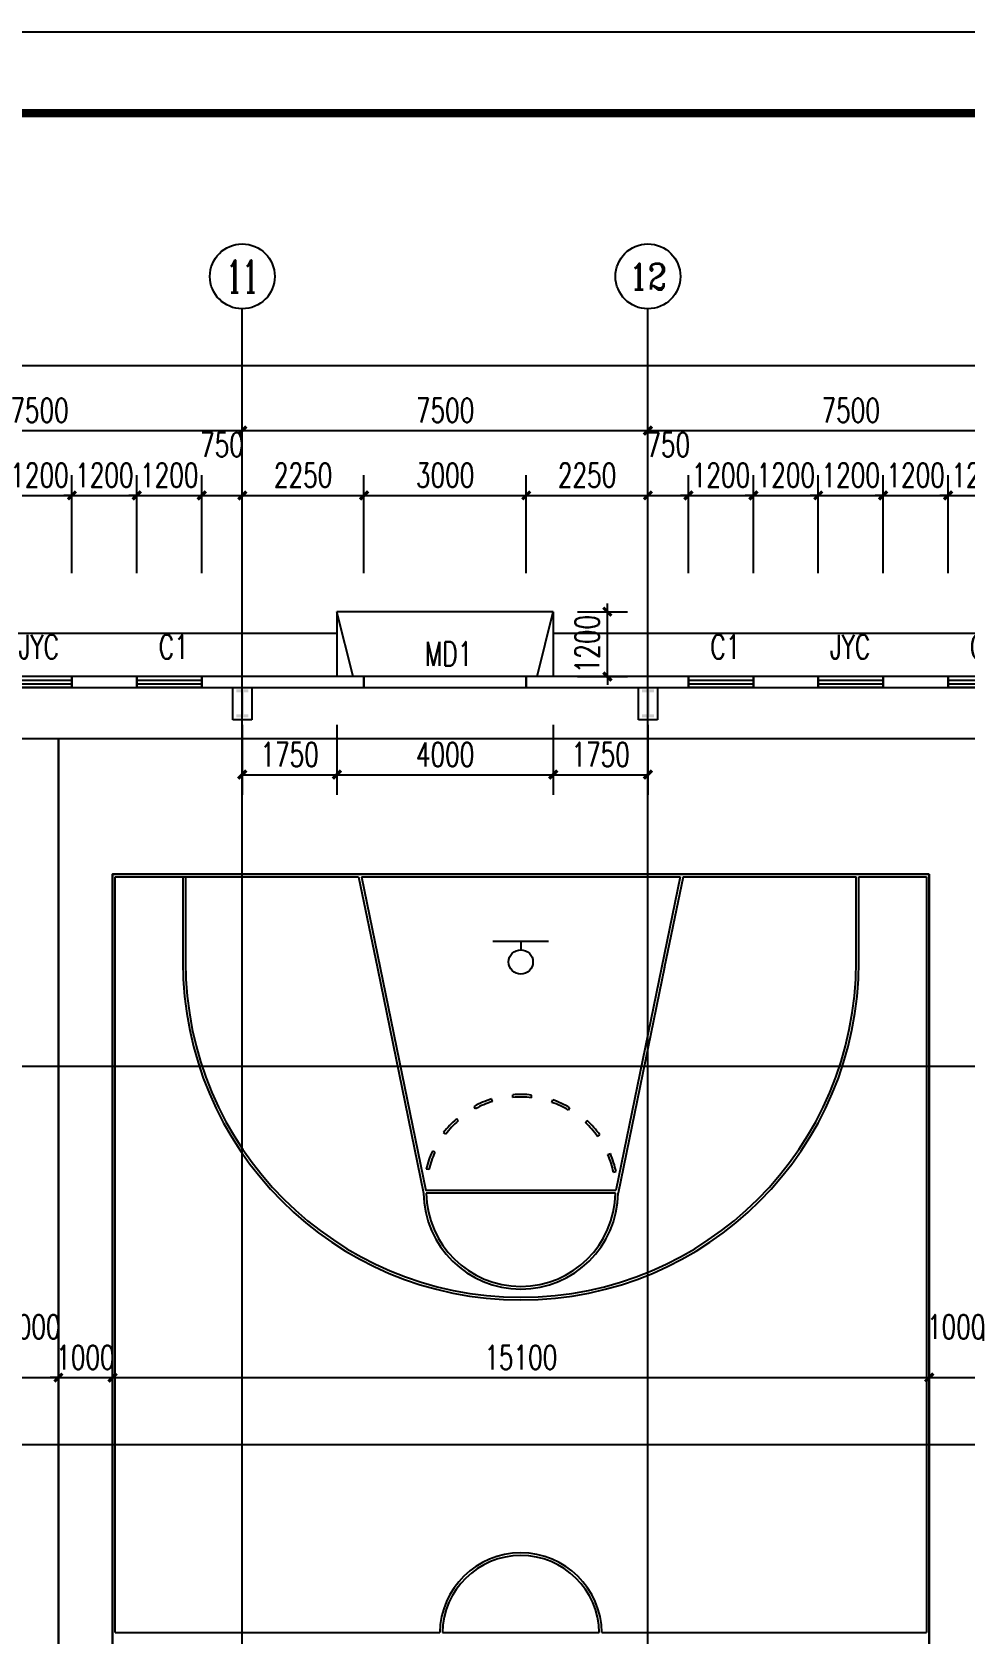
# Model space of a CAD drawing. Extents: x 962303 to 1579583, y -174742 to 224716.
# Drawn here: x 1419835 to 1437085, y 110641 to 140258 of the extents above; entities that cross this region are included whole.
import ezdxf
from ezdxf.enums import TextEntityAlignment as Align

# ---------------------------------------------------------------- set-up
doc = ezdxf.new("R2010")
doc.units = 0
doc.header["$LTSCALE"] = 1000
doc.header["$MEASUREMENT"] = 0
doc.linetypes.add('DASH', pattern=[0.35, 0.25, -0.1])
for name, color, linetype in [('AXIS', 3, 'Continuous'), ('AXIS_TEXT', 7, 'Continuous'), ('DOTE', 1, 'Continuous'), ('GROUND', 2, 'Continuous'), ('PUB_DIM', 3, 'Continuous'), ('PUB_TEXT', 7, 'Continuous'), ('PUB_TITLE', 4, 'Continuous'), ('STAIR', 2, 'Continuous'), ('WALL', 5, 'Continuous'), ('WINDOW', 4, 'Continuous'), ('WINDOW_TEXT', 7, 'Continuous')]:
    doc.layers.add(name, color=color, linetype=linetype)
doc.styles.add('_TCH_AXIS', font='COMPLEX', dxfattribs={"bigfont": 'GBCBIG'})
doc.styles.add('_TCH_DIM_T3', font='SIMPLEX', dxfattribs={"width": 0.705882, "bigfont": 'GBCBIG'})
doc.styles.add('_TCH_WINDOW', font='SIMPLEX', dxfattribs={"bigfont": 'GBCBIG'})
doc.styles.add('COMPLEX', font='COMPLEX')
doc.dimstyles.new('_TCH_ARCH&&150', dxfattribs={"dimtxt": 446.25, "dimasz": 150, "dimexe": 375, "dimexo": 450, "dimgap": 150, "dimtad": 1, "dimdec": 0, "dimzin": 0, "dimdsep": 46, "dimtxsty": '_TCH_DIM_T3', "dimblk": 'ARCHTICK', "dimcen": 0.09, "dimclrt": 7, "dimazin": 2, "dimtfac": 1, "dimtdec": 0, "dimtix": 1, "dimtmove": 2, "dimatfit": 3, "dimfxl": 0, "dimtolj": 1, "dimtzin": 0, "dimarcsym": 0})

# ---------------------------------------------------------------- blocks, each defined once
blk = doc.blocks.new('_ArchTick')
at = {"color": 0, "linetype": 'ByBlock', "const_width": 0.4}
blk.add_lwpolyline([(-0.5, -0.5), (0.5, 0.5)], dxfattribs=at)
blk = doc.blocks.new('*D264')
at = {"layer": 'Defpoints', "color": 0}
for p in [(1429473, 129541), (1430473, 129541), (1429473, 128341)]:
    blk.add_point(p, dxfattribs=at)
at = {"layer": 'PUB_DIM', "color": 0, "lineweight": -2}
for p, q in [((1429923, 129541), (1430848, 129541)), ((1430473, 129541), (1430473, 129691)), ((1430473, 128341), (1430473, 129541)), ((1429923, 128341), (1430848, 128341)), ((1430473, 128341), (1430473, 128191))]:
    blk.add_line(p, q, dxfattribs=at)
at = {"layer": 'PUB_DIM', "color": 0, "lineweight": -2, "xscale": 150, "yscale": 150, "zscale": 150}
for p, rotation in [((1430473, 129541), 270), ((1430473, 128341), 90)]:
    blk.add_blockref('_ArchTick', p, dxfattribs=dict(at, rotation=rotation))
at = {"layer": 'PUB_DIM', "color": 7, "insert": (1430100, 128941), "char_height": 446.2, "attachment_point": 5, "rotation": 90, "style": '_TCH_DIM_T3'}
blk.add_mtext('\\A1;1200', dxfattribs=at)
blk = doc.blocks.new('*D280')
at = {"layer": 'Defpoints', "color": 0}
for p in [(1423723, 127901), (1425473, 127901), (1425473, 126528)]:
    blk.add_point(p, dxfattribs=at)
at = {"layer": 'PUB_DIM', "color": 0, "lineweight": -2}
for p, q in [((1423723, 127451), (1423723, 126153)), ((1425473, 127451), (1425473, 126153)), ((1423723, 126528), (1425473, 126528))]:
    blk.add_line(p, q, dxfattribs=at)
at = {"layer": 'PUB_DIM', "color": 0, "lineweight": -2, "xscale": 150, "yscale": 150, "zscale": 150, "rotation": 180}
blk.add_blockref('_ArchTick', (1423723, 126528), dxfattribs=at)
at = {"layer": 'PUB_DIM', "color": 0, "lineweight": -2, "xscale": 150, "yscale": 150, "zscale": 150}
blk.add_blockref('_ArchTick', (1425473, 126528), dxfattribs=at)
at = {"layer": 'PUB_DIM', "color": 7, "insert": (1424598, 126901), "char_height": 446.2, "attachment_point": 5, "style": '_TCH_DIM_T3'}
blk.add_mtext('\\A1;1750', dxfattribs=at)
blk = doc.blocks.new('*D281')
at = {"layer": 'Defpoints', "color": 0}
for p in [(1425473, 127901), (1429473, 127901), (1429473, 126528)]:
    blk.add_point(p, dxfattribs=at)
at = {"layer": 'PUB_DIM', "color": 0, "lineweight": -2}
for p, q in [((1425473, 127451), (1425473, 126153)), ((1429473, 127451), (1429473, 126153)), ((1425473, 126528), (1429473, 126528))]:
    blk.add_line(p, q, dxfattribs=at)
at = {"layer": 'PUB_DIM', "color": 0, "lineweight": -2, "xscale": 150, "yscale": 150, "zscale": 150, "rotation": 180}
blk.add_blockref('_ArchTick', (1425473, 126528), dxfattribs=at)
at = {"layer": 'PUB_DIM', "color": 0, "lineweight": -2, "xscale": 150, "yscale": 150, "zscale": 150}
blk.add_blockref('_ArchTick', (1429473, 126528), dxfattribs=at)
at = {"layer": 'PUB_DIM', "color": 7, "insert": (1427473, 126901), "char_height": 446.2, "attachment_point": 5, "style": '_TCH_DIM_T3'}
blk.add_mtext('\\A1;4000', dxfattribs=at)
blk = doc.blocks.new('*D282')
at = {"layer": 'Defpoints', "color": 0}
for p in [(1429473, 127901), (1431223, 127901), (1431223, 126528)]:
    blk.add_point(p, dxfattribs=at)
at = {"layer": 'PUB_DIM', "color": 0, "lineweight": -2}
for p, q in [((1429473, 127451), (1429473, 126153)), ((1431223, 127451), (1431223, 126153)), ((1429473, 126528), (1431223, 126528))]:
    blk.add_line(p, q, dxfattribs=at)
at = {"layer": 'PUB_DIM', "color": 0, "lineweight": -2, "xscale": 150, "yscale": 150, "zscale": 150, "rotation": 180}
blk.add_blockref('_ArchTick', (1429473, 126528), dxfattribs=at)
at = {"layer": 'PUB_DIM', "color": 0, "lineweight": -2, "xscale": 150, "yscale": 150, "zscale": 150}
blk.add_blockref('_ArchTick', (1431223, 126528), dxfattribs=at)
at = {"layer": 'PUB_DIM', "color": 7, "insert": (1430348, 126901), "char_height": 446.2, "attachment_point": 5, "style": '_TCH_DIM_T3'}
blk.add_mtext('\\A1;1750', dxfattribs=at)
blk = doc.blocks.new('*D618')
at = {"layer": 'AXIS', "color": 0, "lineweight": -2}
for p, q in [((1419373, 130255), (1419373, 132066)), ((1420573, 130255), (1420573, 132066)), ((1419373, 131691), (1419223, 131691)), ((1419373, 131691), (1420573, 131691)), ((1420573, 131691), (1420723, 131691))]:
    blk.add_line(p, q, dxfattribs=at)
at = {"layer": 'Defpoints', "color": 0}
for p in [(1420573, 131691), (1419373, 129805), (1420573, 129805)]:
    blk.add_point(p, dxfattribs=at)
at = {"layer": 'AXIS', "color": 0, "lineweight": -2, "xscale": 150, "yscale": 150, "zscale": 150}
blk.add_blockref('_ArchTick', (1419373, 131691), dxfattribs=at)
at = {"layer": 'AXIS', "color": 0, "lineweight": -2, "xscale": 150, "yscale": 150, "zscale": 150, "rotation": 180}
blk.add_blockref('_ArchTick', (1420573, 131691), dxfattribs=at)
at = {"layer": 'AXIS', "color": 7, "insert": (1419973, 132064), "char_height": 446.2, "attachment_point": 5, "style": '_TCH_DIM_T3'}
blk.add_mtext('\\A1;1200', dxfattribs=at)
blk = doc.blocks.new('*D619')
at = {"layer": 'AXIS', "color": 0, "lineweight": -2}
for p, q in [((1420573, 130255), (1420573, 132066)), ((1421773, 130255), (1421773, 132066)), ((1420573, 131691), (1420423, 131691)), ((1420573, 131691), (1421773, 131691)), ((1421773, 131691), (1421923, 131691))]:
    blk.add_line(p, q, dxfattribs=at)
at = {"layer": 'Defpoints', "color": 0}
for p in [(1421773, 131691), (1420573, 129805), (1421773, 129805)]:
    blk.add_point(p, dxfattribs=at)
at = {"layer": 'AXIS', "color": 0, "lineweight": -2, "xscale": 150, "yscale": 150, "zscale": 150}
blk.add_blockref('_ArchTick', (1420573, 131691), dxfattribs=at)
at = {"layer": 'AXIS', "color": 0, "lineweight": -2, "xscale": 150, "yscale": 150, "zscale": 150, "rotation": 180}
blk.add_blockref('_ArchTick', (1421773, 131691), dxfattribs=at)
at = {"layer": 'AXIS', "color": 7, "insert": (1421173, 132064), "char_height": 446.2, "attachment_point": 5, "style": '_TCH_DIM_T3'}
blk.add_mtext('\\A1;1200', dxfattribs=at)
blk = doc.blocks.new('*D620')
at = {"layer": 'AXIS', "color": 0, "lineweight": -2}
for p, q in [((1421773, 130255), (1421773, 132066)), ((1422973, 130255), (1422973, 132066)), ((1421773, 131691), (1421623, 131691)), ((1421773, 131691), (1422973, 131691)), ((1422973, 131691), (1423123, 131691))]:
    blk.add_line(p, q, dxfattribs=at)
at = {"layer": 'Defpoints', "color": 0}
for p in [(1422973, 131691), (1421773, 129805), (1422973, 129805)]:
    blk.add_point(p, dxfattribs=at)
at = {"layer": 'AXIS', "color": 0, "lineweight": -2, "xscale": 150, "yscale": 150, "zscale": 150}
blk.add_blockref('_ArchTick', (1421773, 131691), dxfattribs=at)
at = {"layer": 'AXIS', "color": 0, "lineweight": -2, "xscale": 150, "yscale": 150, "zscale": 150, "rotation": 180}
blk.add_blockref('_ArchTick', (1422973, 131691), dxfattribs=at)
at = {"layer": 'AXIS', "color": 7, "insert": (1422373, 132064), "char_height": 446.2, "attachment_point": 5, "style": '_TCH_DIM_T3'}
blk.add_mtext('\\A1;1200', dxfattribs=at)
blk = doc.blocks.new('*D621')
at = {"layer": 'AXIS', "color": 0, "lineweight": -2}
for p, q in [((1422973, 130255), (1422973, 132066)), ((1423723, 130255), (1423723, 132066)), ((1422973, 131691), (1423723, 131691))]:
    blk.add_line(p, q, dxfattribs=at)
at = {"layer": 'Defpoints', "color": 0}
for p in [(1423723, 131691), (1422973, 129805), (1423723, 129805)]:
    blk.add_point(p, dxfattribs=at)
at = {"layer": 'AXIS', "color": 0, "lineweight": -2, "xscale": 150, "yscale": 150, "zscale": 150, "rotation": 180}
blk.add_blockref('_ArchTick', (1422973, 131691), dxfattribs=at)
at = {"layer": 'AXIS', "color": 0, "lineweight": -2, "xscale": 150, "yscale": 150, "zscale": 150}
blk.add_blockref('_ArchTick', (1423723, 131691), dxfattribs=at)
at = {"layer": 'AXIS', "color": 7, "insert": (1423348, 132628), "char_height": 446.2, "attachment_point": 5, "style": '_TCH_DIM_T3'}
blk.add_mtext('\\A1;750', dxfattribs=at)
blk = doc.blocks.new('*D622')
at = {"layer": 'AXIS', "color": 0, "lineweight": -2}
for p, q in [((1423723, 130255), (1423723, 132066)), ((1425973, 130255), (1425973, 132066)), ((1423723, 131691), (1425973, 131691))]:
    blk.add_line(p, q, dxfattribs=at)
at = {"layer": 'Defpoints', "color": 0}
for p in [(1425973, 131691), (1423723, 129805), (1425973, 129805)]:
    blk.add_point(p, dxfattribs=at)
at = {"layer": 'AXIS', "color": 0, "lineweight": -2, "xscale": 150, "yscale": 150, "zscale": 150, "rotation": 180}
blk.add_blockref('_ArchTick', (1423723, 131691), dxfattribs=at)
at = {"layer": 'AXIS', "color": 0, "lineweight": -2, "xscale": 150, "yscale": 150, "zscale": 150}
blk.add_blockref('_ArchTick', (1425973, 131691), dxfattribs=at)
at = {"layer": 'AXIS', "color": 7, "insert": (1424848, 132064), "char_height": 446.2, "attachment_point": 5, "style": '_TCH_DIM_T3'}
blk.add_mtext('\\A1;2250', dxfattribs=at)
blk = doc.blocks.new('*D623')
at = {"layer": 'AXIS', "color": 0, "lineweight": -2}
for p, q in [((1425973, 130255), (1425973, 132066)), ((1428973, 130255), (1428973, 132066)), ((1425973, 131691), (1428973, 131691))]:
    blk.add_line(p, q, dxfattribs=at)
at = {"layer": 'Defpoints', "color": 0}
for p in [(1428973, 131691), (1425973, 129805), (1428973, 129805)]:
    blk.add_point(p, dxfattribs=at)
at = {"layer": 'AXIS', "color": 0, "lineweight": -2, "xscale": 150, "yscale": 150, "zscale": 150, "rotation": 180}
blk.add_blockref('_ArchTick', (1425973, 131691), dxfattribs=at)
at = {"layer": 'AXIS', "color": 0, "lineweight": -2, "xscale": 150, "yscale": 150, "zscale": 150}
blk.add_blockref('_ArchTick', (1428973, 131691), dxfattribs=at)
at = {"layer": 'AXIS', "color": 7, "insert": (1427473, 132064), "char_height": 446.2, "attachment_point": 5, "style": '_TCH_DIM_T3'}
blk.add_mtext('\\A1;3000', dxfattribs=at)
blk = doc.blocks.new('*D624')
at = {"layer": 'AXIS', "color": 0, "lineweight": -2}
for p, q in [((1428973, 130255), (1428973, 132066)), ((1431223, 130255), (1431223, 132066)), ((1428973, 131691), (1431223, 131691))]:
    blk.add_line(p, q, dxfattribs=at)
at = {"layer": 'Defpoints', "color": 0}
for p in [(1431223, 131691), (1428973, 129805), (1431223, 129805)]:
    blk.add_point(p, dxfattribs=at)
at = {"layer": 'AXIS', "color": 0, "lineweight": -2, "xscale": 150, "yscale": 150, "zscale": 150, "rotation": 180}
blk.add_blockref('_ArchTick', (1428973, 131691), dxfattribs=at)
at = {"layer": 'AXIS', "color": 0, "lineweight": -2, "xscale": 150, "yscale": 150, "zscale": 150}
blk.add_blockref('_ArchTick', (1431223, 131691), dxfattribs=at)
at = {"layer": 'AXIS', "color": 7, "insert": (1430098, 132064), "char_height": 446.2, "attachment_point": 5, "style": '_TCH_DIM_T3'}
blk.add_mtext('\\A1;2250', dxfattribs=at)
blk = doc.blocks.new('*D625')
at = {"layer": 'AXIS', "color": 0, "lineweight": -2}
for p, q in [((1431223, 130255), (1431223, 132066)), ((1431973, 130255), (1431973, 132066)), ((1431223, 131691), (1431973, 131691))]:
    blk.add_line(p, q, dxfattribs=at)
at = {"layer": 'Defpoints', "color": 0}
for p in [(1431973, 131691), (1431223, 129805), (1431973, 129805)]:
    blk.add_point(p, dxfattribs=at)
at = {"layer": 'AXIS', "color": 0, "lineweight": -2, "xscale": 150, "yscale": 150, "zscale": 150, "rotation": 180}
blk.add_blockref('_ArchTick', (1431223, 131691), dxfattribs=at)
at = {"layer": 'AXIS', "color": 0, "lineweight": -2, "xscale": 150, "yscale": 150, "zscale": 150}
blk.add_blockref('_ArchTick', (1431973, 131691), dxfattribs=at)
at = {"layer": 'AXIS', "color": 7, "insert": (1431598, 132628), "char_height": 446.2, "attachment_point": 5, "style": '_TCH_DIM_T3'}
blk.add_mtext('\\A1;750', dxfattribs=at)
blk = doc.blocks.new('*D626')
at = {"layer": 'AXIS', "color": 0, "lineweight": -2}
for p, q in [((1431973, 130255), (1431973, 132066)), ((1433173, 130255), (1433173, 132066)), ((1431973, 131691), (1431823, 131691)), ((1431973, 131691), (1433173, 131691)), ((1433173, 131691), (1433323, 131691))]:
    blk.add_line(p, q, dxfattribs=at)
at = {"layer": 'Defpoints', "color": 0}
for p in [(1433173, 131691), (1431973, 129805), (1433173, 129805)]:
    blk.add_point(p, dxfattribs=at)
at = {"layer": 'AXIS', "color": 0, "lineweight": -2, "xscale": 150, "yscale": 150, "zscale": 150}
blk.add_blockref('_ArchTick', (1431973, 131691), dxfattribs=at)
at = {"layer": 'AXIS', "color": 0, "lineweight": -2, "xscale": 150, "yscale": 150, "zscale": 150, "rotation": 180}
blk.add_blockref('_ArchTick', (1433173, 131691), dxfattribs=at)
at = {"layer": 'AXIS', "color": 7, "insert": (1432573, 132064), "char_height": 446.2, "attachment_point": 5, "style": '_TCH_DIM_T3'}
blk.add_mtext('\\A1;1200', dxfattribs=at)
blk = doc.blocks.new('*D627')
at = {"layer": 'AXIS', "color": 0, "lineweight": -2}
for p, q in [((1433173, 130255), (1433173, 132066)), ((1434373, 130255), (1434373, 132066)), ((1433173, 131691), (1433023, 131691)), ((1433173, 131691), (1434373, 131691)), ((1434373, 131691), (1434523, 131691))]:
    blk.add_line(p, q, dxfattribs=at)
at = {"layer": 'Defpoints', "color": 0}
for p in [(1434373, 131691), (1433173, 129805), (1434373, 129805)]:
    blk.add_point(p, dxfattribs=at)
at = {"layer": 'AXIS', "color": 0, "lineweight": -2, "xscale": 150, "yscale": 150, "zscale": 150}
blk.add_blockref('_ArchTick', (1433173, 131691), dxfattribs=at)
at = {"layer": 'AXIS', "color": 0, "lineweight": -2, "xscale": 150, "yscale": 150, "zscale": 150, "rotation": 180}
blk.add_blockref('_ArchTick', (1434373, 131691), dxfattribs=at)
at = {"layer": 'AXIS', "color": 7, "insert": (1433773, 132064), "char_height": 446.2, "attachment_point": 5, "style": '_TCH_DIM_T3'}
blk.add_mtext('\\A1;1200', dxfattribs=at)
blk = doc.blocks.new('*D628')
at = {"layer": 'AXIS', "color": 0, "lineweight": -2}
for p, q in [((1434373, 130255), (1434373, 132066)), ((1435573, 130255), (1435573, 132066)), ((1434373, 131691), (1434223, 131691)), ((1434373, 131691), (1435573, 131691)), ((1435573, 131691), (1435723, 131691))]:
    blk.add_line(p, q, dxfattribs=at)
at = {"layer": 'Defpoints', "color": 0}
for p in [(1435573, 131691), (1434373, 129805), (1435573, 129805)]:
    blk.add_point(p, dxfattribs=at)
at = {"layer": 'AXIS', "color": 0, "lineweight": -2, "xscale": 150, "yscale": 150, "zscale": 150}
blk.add_blockref('_ArchTick', (1434373, 131691), dxfattribs=at)
at = {"layer": 'AXIS', "color": 0, "lineweight": -2, "xscale": 150, "yscale": 150, "zscale": 150, "rotation": 180}
blk.add_blockref('_ArchTick', (1435573, 131691), dxfattribs=at)
at = {"layer": 'AXIS', "color": 7, "insert": (1434973, 132064), "char_height": 446.2, "attachment_point": 5, "style": '_TCH_DIM_T3'}
blk.add_mtext('\\A1;1200', dxfattribs=at)
blk = doc.blocks.new('*D629')
at = {"layer": 'AXIS', "color": 0, "lineweight": -2}
for p, q in [((1435573, 130255), (1435573, 132066)), ((1436773, 130255), (1436773, 132066)), ((1435573, 131691), (1435423, 131691)), ((1435573, 131691), (1436773, 131691)), ((1436773, 131691), (1436923, 131691))]:
    blk.add_line(p, q, dxfattribs=at)
at = {"layer": 'Defpoints', "color": 0}
for p in [(1436773, 131691), (1435573, 129805), (1436773, 129805)]:
    blk.add_point(p, dxfattribs=at)
at = {"layer": 'AXIS', "color": 0, "lineweight": -2, "xscale": 150, "yscale": 150, "zscale": 150}
blk.add_blockref('_ArchTick', (1435573, 131691), dxfattribs=at)
at = {"layer": 'AXIS', "color": 0, "lineweight": -2, "xscale": 150, "yscale": 150, "zscale": 150, "rotation": 180}
blk.add_blockref('_ArchTick', (1436773, 131691), dxfattribs=at)
at = {"layer": 'AXIS', "color": 7, "insert": (1436173, 132064), "char_height": 446.2, "attachment_point": 5, "style": '_TCH_DIM_T3'}
blk.add_mtext('\\A1;1200', dxfattribs=at)
blk = doc.blocks.new('*D630')
at = {"layer": 'AXIS', "color": 0, "lineweight": -2}
for p, q in [((1436773, 130255), (1436773, 132066)), ((1437973, 130255), (1437973, 132066)), ((1436773, 131691), (1436623, 131691)), ((1436773, 131691), (1437973, 131691)), ((1437973, 131691), (1438123, 131691))]:
    blk.add_line(p, q, dxfattribs=at)
at = {"layer": 'Defpoints', "color": 0}
for p in [(1437973, 131691), (1436773, 129805), (1437973, 129805)]:
    blk.add_point(p, dxfattribs=at)
at = {"layer": 'AXIS', "color": 0, "lineweight": -2, "xscale": 150, "yscale": 150, "zscale": 150}
blk.add_blockref('_ArchTick', (1436773, 131691), dxfattribs=at)
at = {"layer": 'AXIS', "color": 0, "lineweight": -2, "xscale": 150, "yscale": 150, "zscale": 150, "rotation": 180}
blk.add_blockref('_ArchTick', (1437973, 131691), dxfattribs=at)
at = {"layer": 'AXIS', "color": 7, "insert": (1437373, 132064), "char_height": 446.2, "attachment_point": 5, "style": '_TCH_DIM_T3'}
blk.add_mtext('\\A1;1200', dxfattribs=at)
blk = doc.blocks.new('*D790')
at = {"layer": 'Defpoints', "color": 0}
for p in [(1436423, 116799), (1437423, 116799), (1437423, 115381)]:
    blk.add_point(p, dxfattribs=at)
at = {"layer": 'PUB_DIM', "color": 0, "lineweight": -2}
for p, q in [((1436423, 116349), (1436423, 115006)), ((1437423, 116349), (1437423, 115006)), ((1436423, 115381), (1437423, 115381))]:
    blk.add_line(p, q, dxfattribs=at)
at = {"layer": 'PUB_DIM', "color": 0, "lineweight": -2, "xscale": 150, "yscale": 150, "zscale": 150, "rotation": 180}
blk.add_blockref('_ArchTick', (1436423, 115381), dxfattribs=at)
at = {"layer": 'PUB_DIM', "color": 0, "lineweight": -2, "xscale": 150, "yscale": 150, "zscale": 150}
blk.add_blockref('_ArchTick', (1437423, 115381), dxfattribs=at)
at = {"layer": 'PUB_DIM', "color": 7, "insert": (1436923, 116319), "char_height": 446.2, "attachment_point": 5, "style": '_TCH_DIM_T3'}
blk.add_mtext('\\A1;1000', dxfattribs=at)
blk = doc.blocks.new('*D791')
at = {"layer": 'Defpoints', "color": 0}
for p in [(1421323, 116799), (1436423, 116799), (1436423, 115381)]:
    blk.add_point(p, dxfattribs=at)
at = {"layer": 'PUB_DIM', "color": 0, "lineweight": -2}
for p, q in [((1421323, 116349), (1421323, 115006)), ((1436423, 116349), (1436423, 115006)), ((1421323, 115381), (1436423, 115381))]:
    blk.add_line(p, q, dxfattribs=at)
at = {"layer": 'PUB_DIM', "color": 0, "lineweight": -2, "xscale": 150, "yscale": 150, "zscale": 150, "rotation": 180}
blk.add_blockref('_ArchTick', (1421323, 115381), dxfattribs=at)
at = {"layer": 'PUB_DIM', "color": 0, "lineweight": -2, "xscale": 150, "yscale": 150, "zscale": 150}
blk.add_blockref('_ArchTick', (1436423, 115381), dxfattribs=at)
at = {"layer": 'PUB_DIM', "color": 7, "insert": (1428873, 115754), "char_height": 446.2, "attachment_point": 5, "style": '_TCH_DIM_T3'}
blk.add_mtext('\\A1;15100', dxfattribs=at)
blk = doc.blocks.new('*D792')
at = {"layer": 'Defpoints', "color": 0}
for p in [(1420323, 116799), (1421323, 116799), (1421323, 115381)]:
    blk.add_point(p, dxfattribs=at)
at = {"layer": 'PUB_DIM', "color": 0, "lineweight": -2}
for p, q in [((1420323, 116349), (1420323, 115006)), ((1421323, 116349), (1421323, 115006)), ((1420323, 115381), (1420173, 115381)), ((1420323, 115381), (1421323, 115381)), ((1421323, 115381), (1421473, 115381))]:
    blk.add_line(p, q, dxfattribs=at)
at = {"layer": 'PUB_DIM', "color": 0, "lineweight": -2, "xscale": 150, "yscale": 150, "zscale": 150}
blk.add_blockref('_ArchTick', (1420323, 115381), dxfattribs=at)
at = {"layer": 'PUB_DIM', "color": 0, "lineweight": -2, "xscale": 150, "yscale": 150, "zscale": 150, "rotation": 180}
blk.add_blockref('_ArchTick', (1421323, 115381), dxfattribs=at)
at = {"layer": 'PUB_DIM', "color": 7, "insert": (1420823, 115754), "char_height": 446.2, "attachment_point": 5, "style": '_TCH_DIM_T3'}
blk.add_mtext('\\A1;1000', dxfattribs=at)
blk = doc.blocks.new('*D793')
at = {"layer": 'Defpoints', "color": 0}
for p in [(1419323, 116799), (1420323, 116799), (1420323, 115381)]:
    blk.add_point(p, dxfattribs=at)
at = {"layer": 'PUB_DIM', "color": 0, "lineweight": -2}
for p, q in [((1419323, 116349), (1419323, 115006)), ((1420323, 116349), (1420323, 115006)), ((1419323, 115381), (1420323, 115381))]:
    blk.add_line(p, q, dxfattribs=at)
at = {"layer": 'PUB_DIM', "color": 0, "lineweight": -2, "xscale": 150, "yscale": 150, "zscale": 150, "rotation": 180}
blk.add_blockref('_ArchTick', (1419323, 115381), dxfattribs=at)
at = {"layer": 'PUB_DIM', "color": 0, "lineweight": -2, "xscale": 150, "yscale": 150, "zscale": 150}
blk.add_blockref('_ArchTick', (1420323, 115381), dxfattribs=at)
at = {"layer": 'PUB_DIM', "color": 7, "insert": (1419823, 116319), "char_height": 446.2, "attachment_point": 5, "style": '_TCH_DIM_T3'}
blk.add_mtext('\\A1;1000', dxfattribs=at)
blk = doc.blocks.new('*D918')
at = {"layer": 'AXIS', "color": 0, "lineweight": -2}
for p, q in [((1416223, 129591), (1416223, 133266)), ((1423723, 129591), (1423723, 133266)), ((1416223, 132891), (1423723, 132891))]:
    blk.add_line(p, q, dxfattribs=at)
at = {"layer": 'Defpoints', "color": 0}
for p in [(1423723, 132891), (1416223, 129141), (1423723, 129141)]:
    blk.add_point(p, dxfattribs=at)
at = {"layer": 'AXIS', "color": 0, "lineweight": -2, "xscale": 150, "yscale": 150, "zscale": 150, "rotation": 180}
blk.add_blockref('_ArchTick', (1416223, 132891), dxfattribs=at)
at = {"layer": 'AXIS', "color": 0, "lineweight": -2, "xscale": 150, "yscale": 150, "zscale": 150}
blk.add_blockref('_ArchTick', (1423723, 132891), dxfattribs=at)
at = {"layer": 'AXIS', "color": 7, "insert": (1419973, 133264), "char_height": 446.2, "attachment_point": 5, "style": '_TCH_DIM_T3'}
blk.add_mtext('\\A1;7500', dxfattribs=at)
blk = doc.blocks.new('*D919')
at = {"layer": 'AXIS', "color": 0, "lineweight": -2}
for p, q in [((1423723, 129591), (1423723, 133266)), ((1431223, 129591), (1431223, 133266)), ((1423723, 132891), (1431223, 132891))]:
    blk.add_line(p, q, dxfattribs=at)
at = {"layer": 'Defpoints', "color": 0}
for p in [(1431223, 132891), (1423723, 129141), (1431223, 129141)]:
    blk.add_point(p, dxfattribs=at)
at = {"layer": 'AXIS', "color": 0, "lineweight": -2, "xscale": 150, "yscale": 150, "zscale": 150, "rotation": 180}
blk.add_blockref('_ArchTick', (1423723, 132891), dxfattribs=at)
at = {"layer": 'AXIS', "color": 0, "lineweight": -2, "xscale": 150, "yscale": 150, "zscale": 150}
blk.add_blockref('_ArchTick', (1431223, 132891), dxfattribs=at)
at = {"layer": 'AXIS', "color": 7, "insert": (1427473, 133264), "char_height": 446.2, "attachment_point": 5, "style": '_TCH_DIM_T3'}
blk.add_mtext('\\A1;7500', dxfattribs=at)
blk = doc.blocks.new('*D920')
at = {"layer": 'AXIS', "color": 0, "lineweight": -2}
for p, q in [((1431223, 129591), (1431223, 133266)), ((1438723, 129591), (1438723, 133266)), ((1431223, 132891), (1438723, 132891))]:
    blk.add_line(p, q, dxfattribs=at)
at = {"layer": 'Defpoints', "color": 0}
for p in [(1438723, 132891), (1431223, 129141), (1438723, 129141)]:
    blk.add_point(p, dxfattribs=at)
at = {"layer": 'AXIS', "color": 0, "lineweight": -2, "xscale": 150, "yscale": 150, "zscale": 150, "rotation": 180}
blk.add_blockref('_ArchTick', (1431223, 132891), dxfattribs=at)
at = {"layer": 'AXIS', "color": 0, "lineweight": -2, "xscale": 150, "yscale": 150, "zscale": 150}
blk.add_blockref('_ArchTick', (1438723, 132891), dxfattribs=at)
at = {"layer": 'AXIS', "color": 7, "insert": (1434973, 133264), "char_height": 446.2, "attachment_point": 5, "style": '_TCH_DIM_T3'}
blk.add_mtext('\\A1;7500', dxfattribs=at)
blk = doc.blocks.new('*D937')
at = {"layer": 'AXIS', "color": 0, "lineweight": -2}
for p, q in [((1348523, 130255), (1348523, 134466)), ((1558923, 130255), (1558923, 134466)), ((1348523, 134091), (1558923, 134091))]:
    blk.add_line(p, q, dxfattribs=at)
at = {"layer": 'Defpoints', "color": 0}
for p in [(1558923, 134091), (1348523, 129805), (1558923, 129805)]:
    blk.add_point(p, dxfattribs=at)
at = {"layer": 'AXIS', "color": 0, "lineweight": -2, "xscale": 150, "yscale": 150, "zscale": 150, "rotation": 180}
blk.add_blockref('_ArchTick', (1348523, 134091), dxfattribs=at)
at = {"layer": 'AXIS', "color": 0, "lineweight": -2, "xscale": 150, "yscale": 150, "zscale": 150}
blk.add_blockref('_ArchTick', (1558923, 134091), dxfattribs=at)
at = {"layer": 'AXIS', "color": 7, "insert": (1453723, 134464), "char_height": 446.2, "attachment_point": 5, "style": '_TCH_DIM_T3'}
blk.add_mtext('\\A1;210400', dxfattribs=at)
blk = doc.blocks.new('_AXISO')
blk.add_circle((0, 0), 0.5)
at = {"layer": 'AXIS_TEXT', "style": 'COMPLEX', "width": 1.041667}
blk.add_attdef('A', text='', height=0.56, dxfattribs=at).set_placement((-0.25, -0.28), (0.25, -0.28), align=Align.FIT)
blk = doc.blocks.new('$WINLIB2D$00000001')
at = {"color": 0}
for points in [[(-0.5, 0.5), (-0.5, -0.5)], [(-0.5, 0.5), (0.5, 0.5)], [(0.5, -0.5), (0.5, 0.5)], [(0.5, 0.167), (-0.5, 0.167)], [(0.5, -0.167), (-0.5, -0.167)], [(-0.5, -0.5), (0.5, -0.5)]]:
    blk.add_lwpolyline(points, dxfattribs=at)

msp = doc.modelspace()

# ---------------------------------------------------------------- hatches: boundary and pattern name
h = msp.add_hatch(color=2)
h.paths.add_polyline_path([(1423697.7, 128051.2), (1423753.7, 128051.2), (1423753.7, 127643.2), (1423697.7, 127643.2)])
h.paths.add_polyline_path([(1423613.7, 127643.2), (1423837.7, 127643.2), (1423837.7, 127587.2), (1423613.7, 127587.2)])
h.paths.add_polyline_path([(1423613.7, 128107.2), (1423837.7, 128107.2), (1423837.7, 128051.2), (1423613.7, 128051.2)])
h = msp.add_hatch(color=2)
h.paths.add_polyline_path([(1431197.7, 128051.2), (1431253.7, 128051.2), (1431253.7, 127643.2), (1431197.7, 127643.2)])
h.paths.add_polyline_path([(1431113.7, 127643.2), (1431337.7, 127643.2), (1431337.7, 127587.2), (1431113.7, 127587.2)])
h.paths.add_polyline_path([(1431113.7, 128107.2), (1431337.7, 128107.2), (1431337.7, 128051.2), (1431113.7, 128051.2)])

# ---------------------------------------------------------------- linework, layer by layer
for p, q in [((1558123.2, 127190.9), (1368273.2, 127190.9)), ((1420323.2, 94090.9), (1420323.2, 127190.9)), ((1420323.2, 127190.9), (1420323.2, 94090.9)), ((1421323.2, 110665.9), (1421323.2, 124690.9)), ((1421323.2, 124690.9), (1436423.2, 124690.9)), ((1436423.2, 124690.9), (1436423.2, 110665.9)), ((1421373.2, 110665.9), (1421373.2, 124640.9)), ((1421373.2, 124640.9), (1425873.2, 124640.9)), ((1422623.2, 124640.9), (1422623.2, 123065.9)), ((1422673.2, 124640.9), (1422673.2, 123065.9)), ((1425873.2, 124640.9), (1426220.4, 122948.4)), ((1425924.2, 124640.9), (1431822.1, 124640.9)), ((1425924.2, 124640.9), (1427114.1, 118840.9)), ((1431822.1, 124640.9), (1430632.2, 118840.9)), ((1431873.2, 124640.9), (1431526, 122948.4)), ((1431873.2, 124640.9), (1435073.2, 124640.9)), ((1435073.2, 123065.9), (1435073.2, 124640.9)), ((1435123.2, 124640.9), (1436373.2, 124640.9)), ((1435123.2, 123065.9), (1435123.2, 124640.9)), ((1436373.2, 124640.9), (1436373.2, 110665.9)), ((1429382, 123440.9), (1428355.4, 123440.9)), ((1428873.2, 123440.9), (1428873.2, 123290.9)), ((1426220.4, 122948.4), (1427073.4, 118790.9)), ((1431530.3, 122969.7), (1430673, 118790.9)), ((1428727.4, 120559.8), (1428723.2, 120609.6)), ((1429067.4, 120555.1), (1429072.9, 120604.8)), ((1428033.5, 120351.3), (1428009.5, 120395.1)), ((1428346.3, 120484.7), (1428331.2, 120532.4)), ((1429446.2, 120469.4), (1429462.6, 120516.6)), ((1429755.2, 120327.3), (1429780.4, 120370.5)), ((1427715.5, 120128.2), (1427682.4, 120165.7)), ((1430066.9, 120095.6), (1430101, 120132.1)), ((1427483.6, 119879.6), (1427443.9, 119910)), ((1430291.8, 119840.6), (1430332.3, 119869.8)), ((1427283.2, 119546.9), (1427237.7, 119567.8)), ((1430482.9, 119502.4), (1430528.9, 119522)), ((1427171.8, 119225.6), (1427123.2, 119237.3)), ((1430585.3, 119178.1), (1430634.2, 119188.5)), ((1430632.2, 118840.9), (1427114.1, 118840.9)), ((1430623, 118790.9), (1427123.4, 118790.9)), ((1421323.2, 96590.9), (1421323.2, 110665.9)), ((1421373.2, 110665.9), (1427373.4, 110665.9)), ((1427423.4, 110665.9), (1430323, 110665.9)), ((1430373, 110665.9), (1436373.2, 110665.9)), ((1436423.2, 110665.9), (1436423.2, 96590.9))]:
    msp.add_line(p, q)
msp.add_lwpolyline([(1436423.2, 124690.9), (1421323.2, 124690.9), (1421323.2, 96590.9), (1436423.2, 96590.9)], close=True)
msp.add_circle((1428873.2, 123065.9), 225)
for centre, radius, start, end in [((1428873.2, 123065.9), 6250, 180, 0), ((1428873.2, 123065.9), 6200, 180, 0), ((1428873.2, 118815.9), 1800, 83.62832, 94.77876), ((1428873.2, 118815.9), 1750, 83.62832, 94.77876), ((1428873.2, 118815.9), 1800, 107.52212, 118.67257), ((1428873.2, 118815.9), 1750, 107.52212, 118.67257), ((1428873.2, 118815.9), 1750, 59.73451, 70.88496), ((1428873.2, 118815.9), 1800, 59.73451, 70.88496), ((1428873.2, 118815.9), 1800, 131.41593, 142.56637), ((1428873.2, 118815.9), 1750, 131.41593, 142.56637), ((1428873.2, 118815.9), 1750, 35.84071, 46.99115), ((1428873.2, 118815.9), 1800, 35.84071, 46.99115), ((1428873.2, 118815.9), 1800, 155.30973, 166.46018), ((1428873.2, 118815.9), 1750, 155.30973, 166.46018), ((1428873.2, 118815.9), 1750, 11.9469, 23.09735), ((1428873.2, 118815.9), 1800, 11.9469, 23.09735), ((1428873.2, 118815.9), 1800, 180.79646, 359.20354), ((1428873.2, 118815.9), 1750, 180.81854, 359.18146), ((1428873.2, 110640.9), 1500, 0.95497, 179.04503), ((1428873.2, 110640.9), 1450, 0.98791, 179.01209)]:
    msp.add_arc(centre, radius, start, end)
at = {"layer": 'AXIS'}
for p, q in [((1423723.2, 129140.9), (1423723.2, 135140.9)), ((1431223.2, 129140.9), (1431223.2, 135140.9))]:
    msp.add_line(p, q, dxfattribs=at)
at = {"layer": 'DOTE'}
for p, q in [((1423723.2, 92140.9), (1423723.2, 129140.9)), ((1431223.2, 92140.9), (1431223.2, 129140.9)), ((1347723.2, 128140.9), (1559923.2, 128140.9)), ((1347723.2, 121140.9), (1559923.2, 121140.9)), ((1347723.2, 114140.9), (1559923.2, 114140.9))]:
    msp.add_line(p, q, dxfattribs=at)
at = {"layer": 'GROUND'}
for p, q in [((1425473.2, 129140.9), (1399473.2, 129140.9)), ((1455473.2, 129140.9), (1429473.2, 129140.9)), ((1425473.2, 128340.9), (1399473.2, 128340.9)), ((1455473.2, 128340.9), (1429473.2, 128340.9))]:
    msp.add_line(p, q, dxfattribs=at)
at = {"layer": 'PUB_TEXT'}
for p, q in [((1423548, 127541), (1423548, 128140.9)), ((1423548, 128140.9), (1423898.4, 128140.9)), ((1423898.4, 128140.9), (1423898.4, 127541)), ((1431048, 127541), (1431048, 128140.9)), ((1431048, 128140.9), (1431398.4, 128140.9)), ((1431398.4, 128140.9), (1431398.4, 127541)), ((1423898.4, 127541), (1423548, 127541)), ((1431398.4, 127541), (1431048, 127541))]:
    msp.add_line(p, q, dxfattribs=at)
at = {"layer": 'PUB_TITLE'}
msp.add_lwpolyline([(1334333.3, 77258.1), (1579583.3, 77258.1), (1579583.3, 140258.1), (1334333.3, 140258.1)], close=True, dxfattribs=at)
at = {"layer": 'PUB_TITLE', "const_width": 150}
msp.add_lwpolyline([(1338083.3, 78758.1), (1578083.3, 78758.1), (1578083.3, 138758.1), (1338083.3, 138758.1)], close=True, dxfattribs=at)
at = {"layer": 'STAIR'}
for p, q in [((1429473.2, 129540.9), (1425473.2, 129540.9)), ((1425473.2, 129540.9), (1425473.2, 128340.9)), ((1425773.2, 128340.9), (1425473.2, 129540.9)), ((1429173.2, 128340.9), (1429473.2, 129540.9)), ((1429473.2, 129540.9), (1429473.2, 128340.9)), ((1429473.2, 128340.9), (1425473.2, 128340.9))]:
    msp.add_line(p, q, dxfattribs=at)
at = {"layer": 'WALL'}
for p, q in [((1421773.2, 128340.9), (1420573.2, 128340.9)), ((1420573.2, 128340.9), (1420573.2, 128140.9)), ((1421773.2, 128140.9), (1421773.2, 128340.9)), ((1425973.2, 128340.9), (1422973.2, 128340.9)), ((1422973.2, 128340.9), (1422973.2, 128140.9)), ((1425973.2, 128140.9), (1425973.2, 128340.9)), ((1431973.2, 128340.9), (1428973.2, 128340.9)), ((1428973.2, 128340.9), (1428973.2, 128140.9)), ((1431973.2, 128140.9), (1431973.2, 128340.9)), ((1434373.2, 128340.9), (1433173.2, 128340.9)), ((1433173.2, 128340.9), (1433173.2, 128140.9)), ((1434373.2, 128140.9), (1434373.2, 128340.9)), ((1436773.2, 128340.9), (1435573.2, 128340.9)), ((1435573.2, 128340.9), (1435573.2, 128140.9)), ((1436773.2, 128140.9), (1436773.2, 128340.9)), ((1420573.2, 128140.9), (1421773.2, 128140.9)), ((1422973.2, 128140.9), (1425973.2, 128140.9)), ((1428973.2, 128140.9), (1431973.2, 128140.9)), ((1433173.2, 128140.9), (1434373.2, 128140.9)), ((1435573.2, 128140.9), (1436773.2, 128140.9))]:
    msp.add_line(p, q, dxfattribs=at)
at = {"layer": 'WINDOW', "linetype": 'DASH'}
for p, q in [((1425973.2, 128340.9), (1425973.2, 128140.9)), ((1428973.2, 128140.9), (1428973.2, 128340.9))]:
    msp.add_line(p, q, dxfattribs=at)

# ---------------------------------------------------------------- block references
at = {"layer": 'AXIS'}
ref = msp.add_blockref('_AXISO', (1423723.2, 135740.9), dxfattribs=dict(at, xscale=1200, yscale=1200, zscale=1200))
ref.add_attrib('A', '11', dxfattribs={"layer": 'AXIS_TEXT', "height": 593.97, "style": '_TCH_AXIS', "width": 0.875}).set_placement((1423426.2, 135443.9), (1424020.2, 135443.9), align=Align.FIT)
ref = msp.add_blockref('_AXISO', (1431223.2, 135740.9), dxfattribs=dict(at, xscale=1200, yscale=1200, zscale=1200))
ref.add_attrib('A', '12', dxfattribs={"layer": 'AXIS_TEXT', "height": 481.71, "style": '_TCH_AXIS', "width": 1.034483}).set_placement((1430879.1, 135500), (1431567.3, 135500), align=Align.FIT)
at = {"layer": 'WINDOW'}
ref = msp.add_blockref('$WINLIB2D$00000001', (1419973.2, 128240.9), dxfattribs=dict(at, xscale=1200, yscale=200, zscale=1200, rotation=180))
ref.add_attrib('A', 'JYC', (1419590.7, 128667.7), dxfattribs={"layer": 'WINDOW_TEXT', "height": 446.25, "style": '_TCH_WINDOW', "width": 0.705882})
ref = msp.add_blockref('$WINLIB2D$00000001', (1422373.2, 128240.9), dxfattribs=dict(at, xscale=1200, yscale=200, zscale=1200, rotation=180))
ref.add_attrib('A', 'C1', (1422178.2, 128667.7), dxfattribs={"layer": 'WINDOW_TEXT', "height": 446.25, "style": '_TCH_WINDOW', "width": 0.705882})
ref = msp.add_blockref('$WINLIB2D$00000001', (1432573.2, 128240.9), dxfattribs=dict(at, xscale=1200, yscale=200, zscale=1200, rotation=180))
ref.add_attrib('A', 'C1', (1432378.2, 128667.7), dxfattribs={"layer": 'WINDOW_TEXT', "height": 446.25, "style": '_TCH_WINDOW', "width": 0.705882})
ref = msp.add_blockref('$WINLIB2D$00000001', (1434973.2, 128240.9), dxfattribs=dict(at, xscale=1200, yscale=200, zscale=1200, rotation=180))
ref.add_attrib('A', 'JYC', (1434590.7, 128667.7), dxfattribs={"layer": 'WINDOW_TEXT', "height": 446.25, "style": '_TCH_WINDOW', "width": 0.705882})
ref = msp.add_blockref('$WINLIB2D$00000001', (1437373.2, 128240.9), dxfattribs=dict(at, xscale=1200, yscale=200, zscale=1200, rotation=180))
ref.add_attrib('A', 'C1', (1437178.2, 128667.7), dxfattribs={"layer": 'WINDOW_TEXT', "height": 446.25, "style": '_TCH_WINDOW', "width": 0.705882})

# ---------------------------------------------------------------- texts
at = {"layer": 'WINDOW_TEXT', "style": '_TCH_WINDOW', "width": 0.705882}
msp.add_text('MD1', height=446.25, dxfattribs=at).set_placement((1427098.2, 128539.3))

# ---------------------------------------------------------------- dimensions: what is measured, and where the dimension line sits
at = {"layer": 'AXIS'}
for p1, p2, distance, picture, middle in [((1348523.2, 129804.5), (1558923.2, 129804.5), 4286.3, '*D937', (1453723.2, 134464)), ((1416223.2, 129140.9), (1423723.2, 129140.9), 3750, '*D918', (1419973.2, 133264)), ((1423723.2, 129140.9), (1431223.2, 129140.9), 3750, '*D919', (1427473.2, 133264)), ((1431223.2, 129140.9), (1438723.2, 129140.9), 3750, '*D920', (1434973.2, 133264)), ((1419373.2, 129804.5), (1420573.2, 129804.5), 1886.3, '*D618', (1419973.2, 132064)), ((1420573.2, 129804.5), (1421773.2, 129804.5), 1886.3, '*D619', (1421173.2, 132064)), ((1421773.2, 129804.5), (1422973.2, 129804.5), 1886.3, '*D620', (1422373.2, 132064)), ((1423723.2, 129804.5), (1425973.2, 129804.5), 1886.3, '*D622', (1424848.2, 132064)), ((1425973.2, 129804.5), (1428973.2, 129804.5), 1886.3, '*D623', (1427473.2, 132064)), ((1428973.2, 129804.5), (1431223.2, 129804.5), 1886.3, '*D624', (1430098.2, 132064)), ((1431973.2, 129804.5), (1433173.2, 129804.5), 1886.3, '*D626', (1432573.2, 132064)), ((1433173.2, 129804.5), (1434373.2, 129804.5), 1886.3, '*D627', (1433773.2, 132064)), ((1434373.2, 129804.5), (1435573.2, 129804.5), 1886.3, '*D628', (1434973.2, 132064)), ((1435573.2, 129804.5), (1436773.2, 129804.5), 1886.3, '*D629', (1436173.2, 132064)), ((1436773.2, 129804.5), (1437973.2, 129804.5), 1886.3, '*D630', (1437373.2, 132064))]:
    dim = msp.add_aligned_dim(p1=p1, p2=p2, distance=distance, dimstyle='_TCH_ARCH&&150', dxfattribs=at)
    dim.commit()
    dim.dimension.update_dxf_attribs({"geometry": picture, "text_midpoint": middle})
for base, p1, p2, picture, middle in [((1423723.2, 131690.9), (1422973.2, 129804.5), (1423723.2, 129804.5), '*D621', (1423348.2, 132628.4)), ((1431973.2, 131690.9), (1431223.2, 129804.5), (1431973.2, 129804.5), '*D625', (1431598.2, 132628.4))]:
    dim = msp.add_linear_dim(base=base, p1=p1, p2=p2, angle=0, dimstyle='_TCH_ARCH&&150', dxfattribs=at)
    dim.commit()
    dim.dimension.update_dxf_attribs({"geometry": picture, "text_midpoint": middle, "dimtype": 129})
at = {"layer": 'PUB_DIM'}
for p1, p2, distance, picture, middle in [((1429473.2, 128340.9), (1429473.2, 129540.9), -1000, '*D264', (1430100.1, 128940.9)), ((1423723.2, 127900.7), (1425473.2, 127900.7), -1373.1, '*D280', (1424598.2, 126900.8)), ((1425473.2, 127900.7), (1429473.2, 127900.7), -1373.1, '*D281', (1427473.2, 126900.8)), ((1429473.2, 127900.7), (1431223.2, 127900.7), -1373.1, '*D282', (1430348.2, 126900.8)), ((1420323.2, 116798.8), (1421323.2, 116798.8), -1417.6, '*D792', (1420823.2, 115754.3)), ((1421323.2, 116798.8), (1436423.2, 116798.8), -1417.6, '*D791', (1428873.2, 115754.3))]:
    dim = msp.add_aligned_dim(p1=p1, p2=p2, distance=distance, dimstyle='_TCH_ARCH&&150', dxfattribs=at)
    dim.commit()
    dim.dimension.update_dxf_attribs({"geometry": picture, "text_midpoint": middle})
for base, p1, p2, picture, middle in [((1420323.2, 115381.2), (1419323.2, 116798.8), (1420323.2, 116798.8), '*D793', (1419823.2, 116318.7)), ((1437423.2, 115381.2), (1436423.2, 116798.8), (1437423.2, 116798.8), '*D790', (1436923.2, 116318.7))]:
    dim = msp.add_linear_dim(base=base, p1=p1, p2=p2, angle=0, dimstyle='_TCH_ARCH&&150', dxfattribs=at)
    dim.commit()
    dim.dimension.update_dxf_attribs({"geometry": picture, "text_midpoint": middle, "dimtype": 129})

doc.saveas('drawing.dxf')
